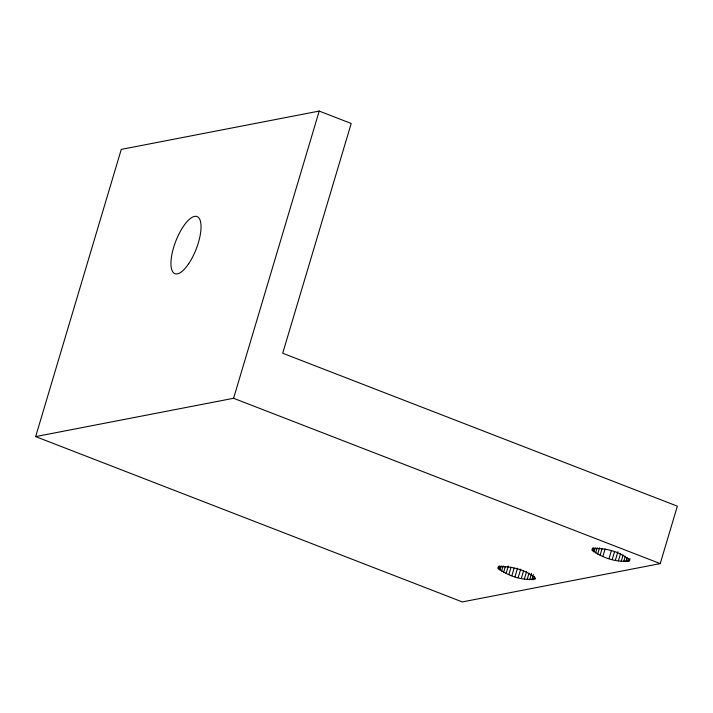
<?xml version="1.0" encoding="UTF-8"?>
<svg xmlns="http://www.w3.org/2000/svg" width="713" height="713" viewBox="0 0 713 713"><rect width="100%" height="100%" fill="white"/><g stroke="black" fill="none" stroke-linecap="round" stroke-linejoin="round"><path stroke-width="1.07" d="M629.445 560.766L629.615 560.106C620.123 551.639 605.087 547.548 592.458 548.752L592.129 550.062C602.075 557.914 616.914 562.833 629.445 560.766L630.078 558.635M35.65 436.597L121.272 149.391L319.21 111.076L351.206 123.474L282.704 353.238L677.35 506.168L660.229 563.609L462.291 601.924L35.65 436.597L233.588 398.282L660.229 563.609M233.588 398.282L319.21 111.076M498.075 568.252L498.414 566.933C511.043 565.739 526.078 569.83 535.561 578.296L535.392 578.956C522.781 580.979 508.093 576.051 498.075 568.252L498.708 566.122M498.717 569.126L499.67 565.935M499.875 570.115L501.15 565.864M501.524 571.193L503.111 565.872M503.61 572.325L505.196 567.004M506.07 573.475L508.289 566.024M508.841 574.616L511.061 567.165M511.845 575.703L514.064 568.261M514.982 576.728L517.513 568.216M518.173 577.646L520.704 569.134M521.319 578.43L523.538 570.979M524.34 579.054L526.559 571.612M527.139 579.517L529.046 573.127M529.643 579.785L531.541 573.404M531.773 579.865L533.36 574.544M533.476 579.749L534.429 576.559M592.129 550.062L592.761 547.932M592.77 550.935L593.724 547.744M593.929 551.924L595.195 547.673M595.578 553.003L597.164 547.682M597.663 554.135L599.562 547.753M600.123 555.284L602.022 548.903M602.895 556.425L605.114 548.974M609.027 558.537L611.255 551.096M612.217 559.455L614.446 552.005M615.372 560.24L617.913 551.728M618.394 560.864L620.613 553.422M621.192 561.327L623.091 554.946M623.697 561.594L625.283 556.283M625.827 561.675L627.092 557.423M627.529 561.559L628.474 558.368M628.741 561.256L629.374 559.126M188.687 263.73A30.614 10.936 -68.8 0 0 197.465 216.752A30.614 10.936 -68.8 0 0 171.824 254.862A30.614 10.936 -68.8 0 0 188.687 263.73"/></g></svg>
